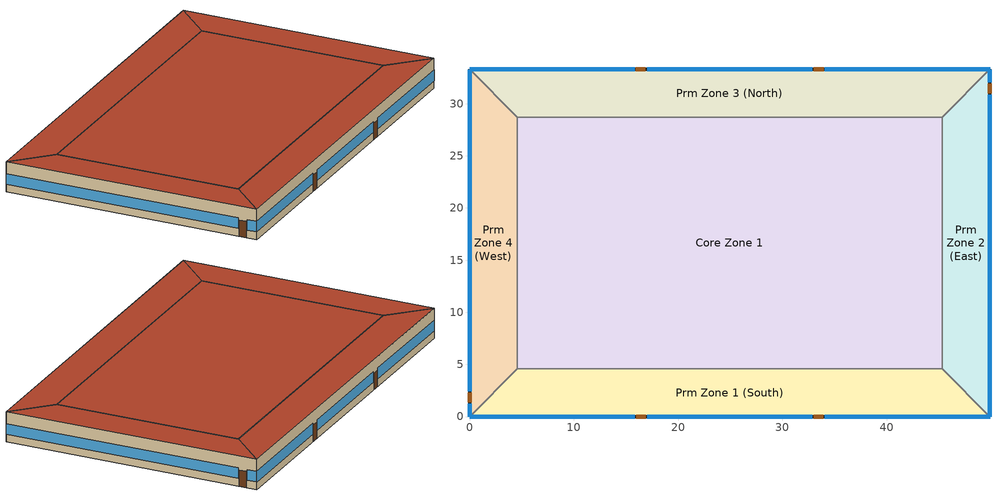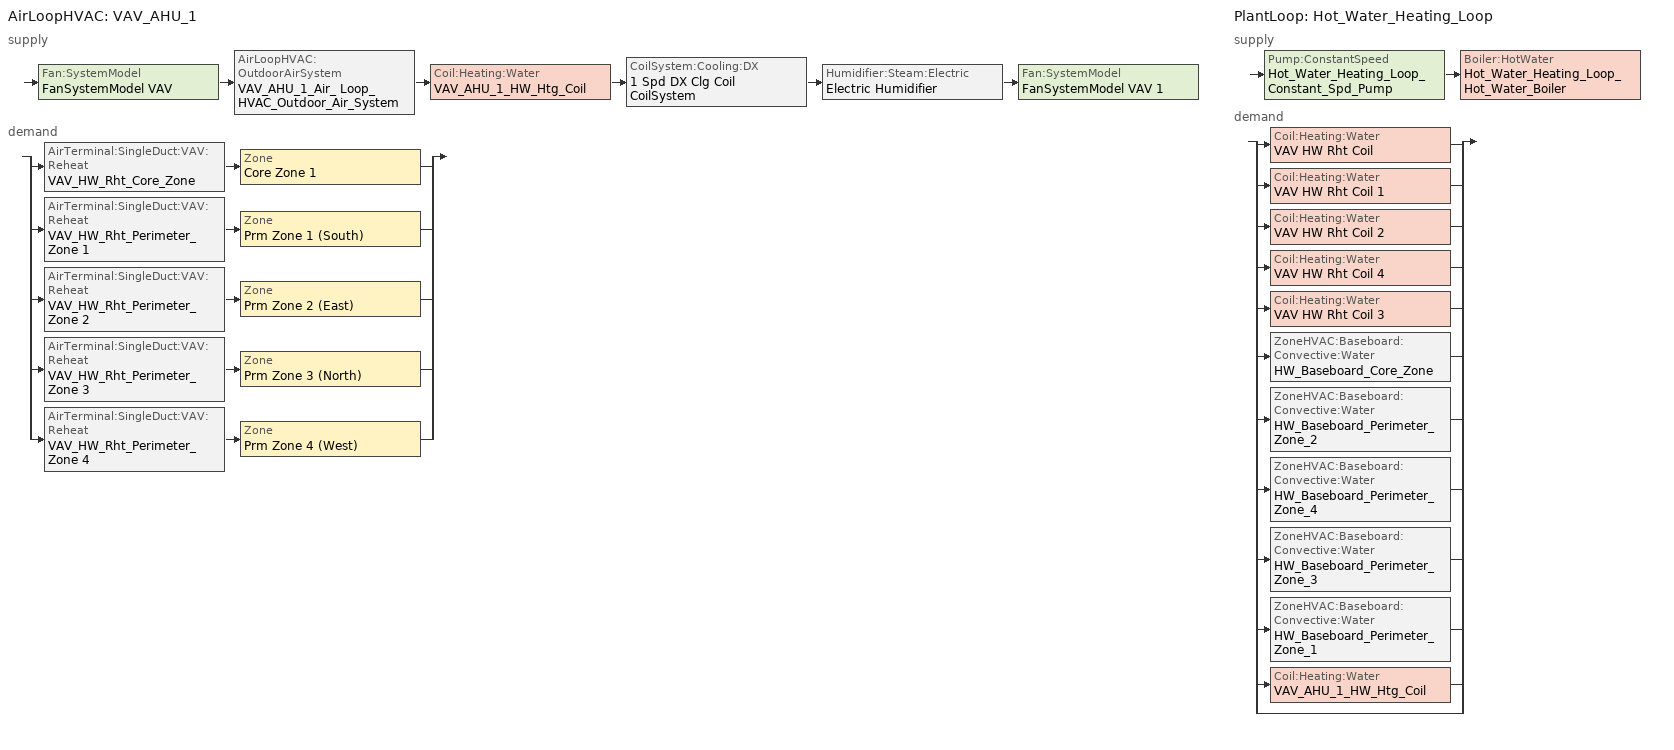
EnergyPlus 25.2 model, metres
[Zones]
Core Zone 1
 floor ground (Slab-on-grade Type 1): 45.32,28.71 45.32,4.57 4.57,4.57 4.57,28.71 z0
 wall to Prm Zone 2 (East) (Interior Wall): 45.32,4.57 45.32,28.71 z0:3.96
 wall to Prm Zone 3 (North) (Interior Wall): 45.32,28.71 4.57,28.71 z0:3.96
 wall to Prm Zone 1 (South) (Interior Wall): 4.57,4.57 45.32,4.57 z0:3.96
 wall to Prm Zone 4 (West) (Interior Wall): 4.57,28.71 4.57,4.57 z0:3.96
 roof outside (Roof Type 1): 45.32,4.57 45.32,28.71 4.57,28.71 4.57,4.57 z3.96
Prm Zone 1 (South)
 floor ground (Slab-on-grade Type 1): 45.32,4.57 49.9,0 0,0 4.57,4.57 z0
 wall outside (Exterior Wall Type 1): 0,0 49.9,0 z0:3.96
 wall to Prm Zone 2 (East) (Interior Wall): 49.9,0 45.32,4.57 z0:3.96
 wall to Prm Zone 4 (West) (Interior Wall): 4.57,4.57 0,0 z0:3.96
 window (Vertical Fenestration Type 1): 34.09,0 49.91,0 / 0,0 15.82,0 / 17.04,0 32.87,0 z1:2.4
 door (Swinging Door): 33.01,0 33.93,0 / 15.98,0 16.9,0 z0:2.13
 roof outside (Roof Type 1): 49.9,0 45.32,4.57 4.57,4.57 0,0 z3.96
Prm Zone 2 (East)
 floor ground (Slab-on-grade Type 1): 49.9,33.28 49.9,0 45.32,4.57 45.32,28.71 z0
 wall outside (Exterior Wall Type 2): 49.9,0 49.9,33.28 z0:3.96
 wall to Prm Zone 3 (North) (Interior Wall): 49.9,33.28 45.32,28.71 z0:3.96
 window (Vertical Fenestration Type 1): 49.9,0 49.9,30.84 / 49.9,32.05 49.9,33.27 z1:2.4
 door (Swinging Door): 49.9,30.99 49.9,31.9 z0:2.13
 roof outside (Roof Type 1): 49.9,0 49.9,33.28 45.32,28.71 45.32,4.57 z3.96
Prm Zone 3 (North)
 floor ground (Slab-on-grade Type 2): 49.9,33.28 45.32,28.71 4.57,28.71 0,33.28 z0
 wall outside (Exterior Wall Type 3): 49.9,33.28 0,33.28 z0:3.96
 wall to Prm Zone 4 (West) (Interior Wall): 0,33.28 4.57,28.71 z0:3.96
 window (Vertical Fenestration Type 1): 49.91,33.28 34.09,33.28 / 32.87,33.28 17.04,33.28 / 15.82,33.28 0,33.28 z1:2.4
 door (Swinging Door): 33.94,33.28 33.03,33.28 / 16.84,33.28 15.93,33.28 z0:2.13
 roof outside (Roof Type 2): 45.32,28.71 49.9,33.28 0,33.28 4.57,28.71 z3.96
Prm Zone 4 (West)
 floor ground (Slab-on-grade Type 2): 0,33.28 4.57,28.71 4.57,4.57 0,0 z0
 wall outside (Exterior Wall Type 3): 0,33.28 0,0 z0:3.96
 window (Vertical Fenestration Type 1): 0,33.27 0,2.44 / 0,1.22 0,0 z1:2.4
 door (Swinging Door): 0,2.28 0,1.37 z0:2.13
 roof outside (Roof Type 3): 0,0 4.57,4.57 4.57,28.71 0,33.28 z3.96
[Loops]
AirLoopHVAC 'VAV_AHU_1'
 supply: Fan:SystemModel 'FanSystemModel VAV' > AirLoopHVAC:OutdoorAirSystem 'VAV_AHU_1_Air_ Loop_HVAC_Outdoor_Air_System' > Coil:Heating:Water 'VAV_AHU_1_HW_Htg_Coil' > CoilSystem:Cooling:DX '1 Spd DX Clg Coil CoilSystem' > Humidifier:Steam:Electric 'Electric Humidifier' > Fan:SystemModel 'FanSystemModel VAV 1'
 demand: split
  | AirTerminal:SingleDuct:VAV:Reheat 'VAV_HW_Rht_Core_Zone' > Zone 'Core Zone 1'
  | AirTerminal:SingleDuct:VAV:Reheat 'VAV_HW_Rht_Perimeter_Zone 1' > Zone 'Prm Zone 1 (South)'
  | AirTerminal:SingleDuct:VAV:Reheat 'VAV_HW_Rht_Perimeter_Zone 2' > Zone 'Prm Zone 2 (East)'
  | AirTerminal:SingleDuct:VAV:Reheat 'VAV_HW_Rht_Perimeter_Zone 3' > Zone 'Prm Zone 3 (North)'
  | AirTerminal:SingleDuct:VAV:Reheat 'VAV_HW_Rht_Perimeter_Zone 4' > Zone 'Prm Zone 4 (West)'
PlantLoop 'Hot_Water_Heating_Loop'
 supply: Pump:ConstantSpeed 'Hot_Water_Heating_Loop_Constant_Spd_Pump' > Boiler:HotWater 'Hot_Water_Heating_Loop_Hot_Water_Boiler'
 demand: split
  | Coil:Heating:Water 'VAV HW Rht Coil'
  | Coil:Heating:Water 'VAV HW Rht Coil 1'
  | Coil:Heating:Water 'VAV HW Rht Coil 2'
  | Coil:Heating:Water 'VAV HW Rht Coil 4'
  | Coil:Heating:Water 'VAV HW Rht Coil 3'
  | ZoneHVAC:Baseboard:Convective:Water 'HW_Baseboard_Core_Zone'
  | ZoneHVAC:Baseboard:Convective:Water 'HW_Baseboard_Perimeter_Zone_2'
  | ZoneHVAC:Baseboard:Convective:Water 'HW_Baseboard_Perimeter_Zone_4'
  | ZoneHVAC:Baseboard:Convective:Water 'HW_Baseboard_Perimeter_Zone_3'
  | ZoneHVAC:Baseboard:Convective:Water 'HW_Baseboard_Perimeter_Zone_1'
  | Coil:Heating:Water 'VAV_AHU_1_HW_Htg_Coil'
  | bypass
[Building]
Model for 229 Test Cases: North Axis {deg}=0; Terrain=City; Loads Convergence Tolerance Value {W}=0.04; Temperature Convergence Tolerance Value {deltaC}=0.2; Solar Distribution=FullInteriorAndExterior; Maximum Number of Warmup Days=25; Minimum Number of Warmup Days=6
[Site:Location]
Denver Intl AP: Latitude {deg}=39.833; Longitude {deg}=-104.65; Time Zone {hr}=-7; Elevation {m}=1650
[Site:GroundTemperature:BuildingSurface]
21, 21, 21, 21, 21, 21, 21, 21, 21, 21, 21, 21
[SizingPeriod:DesignDay] Day of Month=21; Dry-Bulb Temperature Range Modifier Type=DefaultMultipliers; Barometric Pressure {Pa}=83009; Rain Indicator=No; Snow Indicator=No; Daylight Saving Time Indicator=No; Begin Environment Reset Mode=FullResetAtBeginEnvironment
Name | Month | Day Type | Maximum Dry-Bulb Temperature {C} | Daily Dry-Bulb Temperature Range {deltaC} | Humidity Condition Type | Wetbulb or DewPoint at Maximum Dry-Bulb {C} | Wind Speed {m/s} | Wind Direction {deg} | Solar Model Indicator | Enthalpy at Maximum Dry-Bulb {J/kg} | Sky Clearness
Denver.Intl.AP Ann Clg 1% Condns DB=>MWB | 7 | SummerDesignDay | 33.5 | 17.3 | Wetbulb | 15.4 | 4.2 | 20 | ASHRAETau2017
Denver.Intl.AP Ann Clg 1% Condns DP=>MDB | 7 | SummerDesignDay | 19.9 | 15.3 | Dewpoint | 15 | 4.2 | 20 | ASHRAETau2017
Denver.Intl.AP Ann Clg 1% Condns Enth=>MDB | 7 | SummerDesignDay | 26.8 | 15.3 | Enthalpy |  | 4.2 | 20 | ASHRAETau2017 | 55800
Denver.Intl.AP Ann Clg 1% Condns WB=>MDB | 7 | SummerDesignDay | 27 | 14.8 | Wetbulb | 17.6 | 4.2 | 20 | ASHRAETau2017
Denver.Intl.AP Ann Htg 99% Condns DB | 12 | WinterDesignDay | -14.6 | 0 | Wetbulb | -14.6 | 3.4 | 230 | ASHRAEClearSky |  | 0
Denver.Intl.AP Ann Htg Wind 99% Condns WS=>MCDB | 12 | WinterDesignDay | 2.7 | 0 | Wetbulb | 2.7 | 11.8 | 230 | ASHRAEClearSky |  | 0
Denver.Intl.AP Ann Hum_n 99% Condns DP=>MCDB | 12 | WinterDesignDay | -6.5 | 0 | Dewpoint | -19.6 | 3.4 | 230 | ASHRAEClearSky |  | 0
[Material] Thermal Absorptance=0.9; Solar Absorptance=0.7
Name | Roughness | Thickness {m} | Conductivity {W/m-K} | Density {kg/m3} | Specific Heat {J/kg-K} | Visible Absorptance
Exterior Wall Type 1 Gypsum Board | MediumSmooth | 0.0159 | 0.16 | 800 | 1090 | 0.7
Exterior Wall Type 1 Insulation | Smooth | 0.062 | 0.037 | 9.6 | 838 | 0.7
Exterior Wall Type 1 Stucco; Exterior Wall Type 2 Stucco | Smooth | 0.0254 | 0.72 | 1856 | 840 | 0.7
Exterior Wall Type 2 Gypsum Board | MediumSmooth | 0.099 | 0.16 | 800 | 1090 | 0.7
Exterior Wall Type 2 Insulation | Smooth | 0.179 | 0.037 | 9.6 | 838 | 0.7
Insulation for Slab on grade Type 2 | Smooth | 0.1143 | 0.04 | 91.31 | 838 | 0.7
Roof Type 1 Built-up roofing | VeryRough | 0.0095 | 0.16 | 1120 | 1460 | 0.7
Roof Type 1 Continuous Insulation | Smooth | 0.0527 | 0.02 | 32 | 922 | 0.7
Roof Type 1 Metal Deck; Roof Type 2 Metal Deck | Smooth | 0.0008 | 45.28 | 7824 | 500 | 0.2
Roof Type 2 Continuous Insulation | Smooth | 0.106 | 0.02 | 32 | 922 | 0.7
Slab-on-grade Type 1 Concrete; Slab-on-grade Type 2 Concrete | MediumSmooth | 0.1016 | 2.31 | 2322 | 832 | 0.8
Wood 6in | MediumSmooth | 0.15 | 0.12 | 540 | 1210 | 0.7
[Material:NoMass] Thermal Absorptance=0.9; Solar Absorptance=0.7; Visible Absorptance=0.7
Name | Roughness | Thermal Resistance {m2-K/W}
Exterior Wall Type 3 Total surface-to-surface thermal resistance | Smooth | 1.95
Interior Wall surface-to-surface thermal resistance | Smooth | 0.35
Opaque Door Panel | MediumRough | 0.475964
Roof Type 2 Built-up roofing | Smooth | 0.059
Roof Type 3 Total surface-to-surface thermal resistance | Smooth | 2.66
[WindowMaterial:SimpleGlazingSystem]
Vertical Fenestration Type 1 simple material: U-Factor {W/m2-K}=3.29; Solar Heat Gain Coefficient=0.387; Visible Transmittance=0.417
[Construction]
Exterior Wall Type 1: Exterior Wall Type 1 Stucco, Exterior Wall Type 1 Gypsum Board, Exterior Wall Type 1 Insulation, Exterior Wall Type 1 Gypsum Board
Exterior Wall Type 2: Exterior Wall Type 2 Stucco, Exterior Wall Type 2 Gypsum Board, Exterior Wall Type 2 Insulation, Exterior Wall Type 2 Gypsum Board
Exterior Wall Type 3: Exterior Wall Type 3 Total surface-to-surface thermal resistance
Interior Furnishings: Wood 6in
Interior Wall: Interior Wall surface-to-surface thermal resistance
Roof Type 1: Roof Type 1 Metal Deck, Roof Type 1 Continuous Insulation, Roof Type 1 Built-up roofing
Roof Type 2: Roof Type 2 Metal Deck, Roof Type 2 Continuous Insulation, Roof Type 2 Built-up roofing
Roof Type 3: Roof Type 3 Total surface-to-surface thermal resistance
Slab-on-grade Type 1: Slab-on-grade Type 1 Concrete
Slab-on-grade Type 2: Slab-on-grade Type 2 Concrete, Insulation for Slab on grade Type 2
Swinging Door: Opaque Door Panel
Vertical Fenestration Type 1: Vertical Fenestration Type 1 simple material
[Zone] Multiplier=1; Ceiling Height {m}=3.96; Part of Total Floor Area=Yes
Core Zone 1; Prm Zone 1 (South); Prm Zone 2 (East); Prm Zone 3 (North); Prm Zone 4 (West)
[Space]
Name | Zone
Core_Space_1 | Core Zone 1
Perimeter_Space_1 | Prm Zone 1 (South)
Perimeter_Space_2 | Prm Zone 2 (East)
Perimeter_Space_3 | Prm Zone 3 (North)
Perimeter_Space_4 | Prm Zone 4 (West)
[InternalMass] Construction=Interior Furnishings
Name | Zone or ZoneList | Space or SpaceList | Surface Area {m2}
Core_bottom Internal Mass | Core Zone 1 | Core_Space_1 | 1967.31
Perimeter_bot_ZN_1 Internal Mass | Prm Zone 1 (South) | Perimeter_Space_1 | 414.719
Perimeter_bot_ZN_2 Internal Mass | Prm Zone 2 (East) | Perimeter_Space_2 | 262.544
Perimeter_bot_ZN_3 Internal Mass | Prm Zone 3 (North) | Perimeter_Space_3 | 414.719
Perimeter_bot_ZN_4 Internal Mass | Prm Zone 4 (West) | Perimeter_Space_4 | 262.544
[Lights] Design Level Calculation Method=Watts/Area; Watts per Floor Area {W/m2}=11.033; Return Air Fraction=0; Fraction Radiant=0.7; Fraction Visible=0.2; Fraction Replaceable=1
Name | Zone or ZoneList or Space or SpaceList | Schedule
Core_bottom Lighting | Core_Space_1 | Core_Space_Lighting_Sch
Perimeter_bot_ZN_1 Lighting | Perimeter_Space_1 | Perimeter_Space_1_Lighting_Sch
Perimeter_bot_ZN_2 Lighting | Perimeter_Space_2 | Perimeter_Space_2_Lighting_Sch
Perimeter_bot_ZN_3 Lighting | Perimeter_Space_3 | Perimeter_Space_3_Lighting_Sch
Perimeter_bot_ZN_4 Lighting | Perimeter_Space_4 | Perimeter_Space_4_Lighting_Sch
[People] Number of People Calculation Method=People/Area; People per Floor Area {person/m2}=0.0538196; Fraction Radiant=0.3; Sensible Heat Fraction=0.55; Activity Level Schedule=People heating rate
Name | Zone or ZoneList or Space or SpaceList | Number of People Schedule
Core_bottom People | Core_Space_1 | Core_Space Occupant Sch
Perimeter_bot_ZN_1 People | Perimeter_Space_1 | Perimeter_Space_1_Occupant_Sch
Perimeter_bot_ZN_2 People | Perimeter_Space_2 | Perimeter_Space_2_Occupant_Sch
Perimeter_bot_ZN_3 People | Perimeter_Space_3 | Perimeter_Space_3_Occupant_Sch
Perimeter_bot_ZN_4 People | Perimeter_Space_4 | Perimeter_Space_4_Occupant_Sch
[ElectricEquipment] Design Level Calculation Method=Watts/Area; Watts per Floor Area {W/m2}=8.07; Fraction Latent=0; Fraction Radiant=0.2; Fraction Lost=0
Name | Zone or ZoneList or Space or SpaceList | Schedule
Core_bottom Elec Equip | Core_Space_1 | Core_Space_Elec_Equip_Sch
Perimeter_bot_ZN_1 Elec Equip | Perimeter_Space_1 | Perimeter_Space_1_Elec_Equip_Sch
Perimeter_bot_ZN_2 Elec Equip | Perimeter_Space_2 | Perimeter_Space_2_Elec_Equip_Sch
Perimeter_bot_ZN_3 Elec Equip | Perimeter_Space_3 | Perimeter_Space_3_Elec_Equip_Sch
Perimeter_bot_ZN_4 Elec Equip | Perimeter_Space_4 | Perimeter_bot_ZN_4 Elec Equip Sch
[ZoneInfiltration:DesignFlowRate] Constant Term Coefficient=0; Velocity Term Coefficient=0
Name | Zone or ZoneList or Space or SpaceList | Design Flow Rate Calculation Method | Air Changes per Hour {1/hr} | Flow Rate per Exterior Surface Area {m3/s-m2} | Schedule | Flow Rate per Floor Area {m3/s-m2}
Infiltration_Method_1_Core_Zone | Core_Space_1 | AirChanges/Hour | 0
Infiltration_Method_1_Zone_1 | Perimeter_Space_1 | AirChanges/Hour | 0.5
Infiltration_Method_2_Zone_2 | Perimeter_Space_2 | Flow/ExteriorWallArea |  | 0.000586232
Infiltration_Method_3_Zone_3 | Perimeter_Space_3 | Flow/Area |  |  | Constant Schedule | 0.000388417
Infiltration_Method_3_Zone_4 | Perimeter_Space_4 | Flow/Area |  |  | Constant Schedule | 0.000409092
[ZoneControl:Thermostat] Temperature Difference Between Cutout And Setpoint {deltaC}=0
Name | Zone or ZoneList | Control Type Schedule | Control 1
Core Zone 1 Thermostat | Core Zone 1 | Core Zone 1 Thermostat Schedule | Core_bottom Setpoints
Prm Zone 1 (South) Thermostat | Prm Zone 1 (South) | Prm Zone 1 (South) Thermostat Schedule | Perimeter_bot_ZN_1 Setpoints
Prm Zone 2 (East) Thermostat | Prm Zone 2 (East) | Prm Zone 2 (East) Thermostat Schedule | Perimeter_bot_ZN_2 Setpoints
Prm Zone 3 (North) Thermostat | Prm Zone 3 (North) | Prm Zone 3 (North) Thermostat Schedule | Perimeter_bot_ZN_3 Setpoints
Prm Zone 4 (West) Thermostat | Prm Zone 4 (West) | Prm Zone 4 (West) Thermostat Schedule | Perimeter_bot_ZN_4 Setpoints
[ThermostatSetpoint:DualSetpoint] Heating Setpoint Temperature Schedule=Heating Thermostat Setpoint; Cooling Setpoint Temperature Schedule=Cooling Themostat Setpoint
Core_bottom Setpoints; Perimeter_bot_ZN_1 Setpoints; Perimeter_bot_ZN_2 Setpoints; Perimeter_bot_ZN_3 Setpoints; Perimeter_bot_ZN_4 Setpoints
[Fan:ZoneExhaust] Availability Schedule=Perimeter_Space_1_Occupant_Sch; Fan Total Efficiency=0.6; Pressure Rise {Pa}=0; Maximum Flow Rate {m3/s}=0.00943895; System Availability Manager Coupling Mode=Decoupled
Zone Exhaust Fan; Zone Exhaust Fan 1; Zone Exhaust Fan 2; Zone Exhaust Fan 3; Zone Exhaust Fan 4
[AirTerminal:SingleDuct:VAV:Reheat] Availability Schedule=Always On Discrete hvac_library; Maximum Air Flow Rate {m3/s}=0.943895; Zone Minimum Air Flow Input Method=FixedFlowRate; Constant Minimum Air Flow Fraction=0.3; Fixed Minimum Air Flow Rate {m3/s}=0.141584; Maximum Hot Water or Steam Flow Rate {m3/s}=Autosize; Minimum Hot Water or Steam Flow Rate {m3/s}=0; Convergence Tolerance=0.001; Damper Heating Action=Normal; Maximum Flow per Zone Floor Area During Reheat {m3/s-m2}=Autocalculate; Maximum Flow Fraction During Reheat=Autocalculate; Maximum Reheat Air Temperature {C}=32.2222
Name | Reheat Coil | Design Specification Outdoor Air Object
VAV_HW_Rht_Core_Zone | VAV HW Rht Coil | Core_Zone_Design_OA
VAV_HW_Rht_Perimeter_Zone 1 | VAV HW Rht Coil 1 | Perimeter_Zone_1_Design_OA
VAV_HW_Rht_Perimeter_Zone 2 | VAV HW Rht Coil 2 | Perimeter_Zone_2_Design_OA
VAV_HW_Rht_Perimeter_Zone 3 | VAV HW Rht Coil 3 | Perimeter_Zone_3_Design_OA
VAV_HW_Rht_Perimeter_Zone 4 | VAV HW Rht Coil 4 | Perimeter_Zone_4_Design_OA
[Coil:Heating:Water] Availability Schedule=Always On Discrete hvac_library; U-Factor Times Area Value {W/K}=Autosize; Maximum Water Flow Rate {m3/s}=Autosize; Performance Input Method=NominalCapacity; Rated Inlet Water Temperature {C}=82.2; Rated Inlet Air Temperature {C}=16.6; Rated Outlet Water Temperature {C}=71.1; Rated Outlet Air Temperature {C}=32.2; Rated Ratio for Air and Water Convection=0.5
Name | Rated Capacity {W}
VAV HW Rht Coil; VAV HW Rht Coil 1; VAV HW Rht Coil 2; VAV HW Rht Coil 3; VAV HW Rht Coil 4 | 7033.71
VAV_AHU_1_HW_Htg_Coil | 43960.7
[ZoneHVAC:Baseboard:Convective:Water] Availability Schedule=Always On Discrete hvac_library; Heating Design Capacity Method=HeatingDesignCapacity; Heating Design Capacity {W}=1758.43; Heating Design Capacity Per Floor Area {W/m2}=0; Fraction of Autosized Heating Design Capacity=0.8; U-Factor Times Area Value {W/K}=Autosize; Maximum Water Flow Rate {m3/s}=Autosize; Convergence Tolerance=0.001
HW_Baseboard_Core_Zone; HW_Baseboard_Perimeter_Zone_1; HW_Baseboard_Perimeter_Zone_2; HW_Baseboard_Perimeter_Zone_3; HW_Baseboard_Perimeter_Zone_4
[Zone equipment]
Core Zone 1: Zone Exhaust Fan, VAV_HW_Rht_Core_Zone, HW_Baseboard_Core_Zone
Prm Zone 1 (South): Zone Exhaust Fan 1, VAV_HW_Rht_Perimeter_Zone 1, HW_Baseboard_Perimeter_Zone_1
Prm Zone 2 (East): Zone Exhaust Fan 2, VAV_HW_Rht_Perimeter_Zone 2, HW_Baseboard_Perimeter_Zone_2
Prm Zone 3 (North): Zone Exhaust Fan 3, VAV_HW_Rht_Perimeter_Zone 3, HW_Baseboard_Perimeter_Zone_3
Prm Zone 4 (West): Zone Exhaust Fan 4, HW_Baseboard_Perimeter_Zone_4, VAV_HW_Rht_Perimeter_Zone 4
[Sizing:Zone] Zone Cooling Design Supply Air Temperature Input Method=SupplyAirTemperature; Zone Cooling Design Supply Air Temperature {C}=12.7778; Zone Heating Design Supply Air Temperature Input Method=SupplyAirTemperature; Zone Heating Design Supply Air Temperature {C}=32.2222; Zone Heating Design Supply Air Temperature Difference {deltaC}=11.11; Zone Cooling Design Supply Air Humidity Ratio {kgWater/kgDryAir}=0.0085; Zone Heating Design Supply Air Humidity Ratio {kgWater/kgDryAir}=0.008; Cooling Design Air Flow Method=DesignDay; Cooling Design Air Flow Rate {m3/s}=0; Cooling Minimum Air Flow per Zone Floor Area {m3/s-m2}=0.000762; Cooling Minimum Air Flow {m3/s}=0; Cooling Minimum Air Flow Fraction=0; Heating Design Air Flow Method=DesignDayWithLimit; Heating Design Air Flow Rate {m3/s}=0; Heating Maximum Air Flow per Zone Floor Area {m3/s-m2}=0; Heating Maximum Air Flow {m3/s}=0; Heating Maximum Air Flow Fraction=0.5; Account for Dedicated Outdoor Air System=No; Zone Load Sizing Method=Sensible Load Only No Latent Load; Zone Latent Cooling Design Supply Air Humidity Ratio Input Method=HumidityRatioDifference; Zone Cooling Design Supply Air Humidity Ratio Difference {kgWater/kgDryAir}=0.005; Zone Latent Heating Design Supply Air Humidity Ratio Input Method=HumidityRatioDifference; Zone Humidification Design Supply Air Humidity Ratio Difference {kgWater/kgDryAir}=0.005; Type of Space Sum to Use=Coincident
Name | Zone Cooling Design Supply Air Temperature Difference {deltaC} | Design Specification Outdoor Air Object | Design Specification Zone Air Distribution Object
Core Zone 1 | 8.33333 | Core Zone 1 DSOA Space List | Core Zone 1 Design Spec Zone Air Dist
Prm Zone 1 (South) | 11.1111 | Prm Zone 1 (South) DSOA Space List | Prm Zone 1 (South) Design Spec Zone Air Dist
Prm Zone 2 (East) | 11.1111 | Prm Zone 2 (East) DSOA Space List | Prm Zone 2 (East) Design Spec Zone Air Dist
Prm Zone 3 (North) | 11.1111 | Prm Zone 3 (North) DSOA Space List | Prm Zone 3 (North) Design Spec Zone Air Dist
Prm Zone 4 (West) | 11.1111 | Prm Zone 4 (West) DSOA Space List | Prm Zone 4 (West) Design Spec Zone Air Dist
[DesignSpecification:ZoneAirDistribution] Zone Air Distribution Effectiveness in Cooling Mode=0.8; Zone Air Distribution Effectiveness in Heating Mode=0.8; Minimum Zone Ventilation Efficiency=0
Core Zone 1 Design Spec Zone Air Dist; Prm Zone 1 (South) Design Spec Zone Air Dist; Prm Zone 2 (East) Design Spec Zone Air Dist; Prm Zone 3 (North) Design Spec Zone Air Dist; Prm Zone 4 (West) Design Spec Zone Air Dist
[Controller:MechanicalVentilation]
Controller Mechanical Ventilation 1: Availability Schedule=Always On Discrete; Demand Controlled Ventilation=Yes; System Outdoor Air Method=ZoneSum; Zone or ZoneList 1=Core Zone 1; Design Specification Outdoor Air Object Name 1=Core_Zone_Design_OA; Design Specification Zone Air Distribution Object Name 1=Core Zone 1 Design Spec Zone Air Dist; Zone or ZoneList 2=Prm Zone 1 (South); Design Specification Outdoor Air Object Name 2=Perimeter_Zone_1_Design_OA; Design Specification Zone Air Distribution Object Name 2=Prm Zone 1 (South) Design Spec Zone Air Dist; Zone or ZoneList 3=Prm Zone 2 (East); Design Specification Outdoor Air Object Name 3=Perimeter_Zone_2_Design_OA; Design Specification Zone Air Distribution Object Name 3=Prm Zone 2 (East) Design Spec Zone Air Dist; Zone or ZoneList 4=Prm Zone 3 (North); Design Specification Outdoor Air Object Name 4=Perimeter_Zone_3_Design_OA; Design Specification Zone Air Distribution Object Name 4=Prm Zone 3 (North) Design Spec Zone Air Dist; Zone or ZoneList 5=Prm Zone 4 (West); Design Specification Outdoor Air Object Name 5=Perimeter_Zone_4_Design_OA; Design Specification Zone Air Distribution Object Name 5=Prm Zone 4 (West) Design Spec Zone Air Dist
[DesignSpecification:OutdoorAir] Outdoor Air Method=Sum; Outdoor Air Flow per Person {m3/s-person}=0; Outdoor Air Flow per Zone Floor Area {m3/s-m2}=0; Outdoor Air Flow per Zone {m3/s}=0.0943895; Outdoor Air Flow Air Changes per Hour {1/hr}=0
Core_Zone_Design_OA; Perimeter_Zone_1_Design_OA; Perimeter_Zone_2_Design_OA; Perimeter_Zone_3_Design_OA; Perimeter_Zone_4_Design_OA
[DesignSpecification:OutdoorAir:SpaceList]
Name | Space 1 | Space 1 Design Specification Outdoor Air Object
Core Zone 1 DSOA Space List | Core_Space_1 | Core_Zone_Design_OA
Prm Zone 1 (South) DSOA Space List | Perimeter_Space_1 | Perimeter_Zone_1_Design_OA
Prm Zone 2 (East) DSOA Space List | Perimeter_Space_2 | Perimeter_Zone_2_Design_OA
Prm Zone 3 (North) DSOA Space List | Perimeter_Space_3 | Perimeter_Zone_3_Design_OA
Prm Zone 4 (West) DSOA Space List | Perimeter_Space_4 | Perimeter_Zone_4_Design_OA
[AirLoopHVAC]
VAV_AHU_1: Design Supply Air Flow Rate {m3/s}=AutoSize; Design Return Air Flow Fraction of Supply Air Flow=1
[Sizing:System]
VAV_AHU_1: Type of Load to Size On=Sensible; Design Outdoor Air Flow Rate {m3/s}=Autosize; Central Heating Maximum System Air Flow Ratio=1; Preheat Design Temperature {C}=7; Preheat Design Humidity Ratio {kgWater/kgDryAir}=0.008; Precool Design Temperature {C}=12.8; Precool Design Humidity Ratio {kgWater/kgDryAir}=0.008; Central Cooling Design Supply Air Temperature {C}=12.8; Central Heating Design Supply Air Temperature {C}=40; Type of Zone Sum to Use=NonCoincident; 100% Outdoor Air in Cooling=No; 100% Outdoor Air in Heating=No; Central Cooling Design Supply Air Humidity Ratio {kgWater/kgDryAir}=0.0085; Central Heating Design Supply Air Humidity Ratio {kgWater/kgDryAir}=0.008; Cooling Supply Air Flow Rate Method=DesignDay; Cooling Supply Air Flow Rate {m3/s}=0; Cooling Supply Air Flow Rate Per Floor Area {m3/s-m2}=0.00996765; Cooling Fraction of Autosized Cooling Supply Air Flow Rate=1; Cooling Supply Air Flow Rate Per Unit Cooling Capacity {m3/s-W}=3.94755e-05; Heating Supply Air Flow Rate Method=DesignDay; Heating Supply Air Flow Rate {m3/s}=0; Heating Supply Air Flow Rate Per Floor Area {m3/s-m2}=0.00996765; Heating Fraction of Autosized Heating Supply Air Flow Rate=1; Heating Fraction of Autosized Cooling Supply Air Flow Rate=1; Heating Supply Air Flow Rate Per Unit Heating Capacity {m3/s-W}=3.15882e-05; System Outdoor Air Method=ZoneSum; Zone Maximum Outdoor Air Fraction=1; Cooling Design Capacity Method=CoolingDesignCapacity; Cooling Design Capacity {W}=Autosize; Cooling Design Capacity Per Floor Area {W/m2}=234.7; Fraction of Autosized Cooling Design Capacity=1; Heating Design Capacity Method=HeatingDesignCapacity; Heating Design Capacity {W}=Autosize; Heating Design Capacity Per Floor Area {W/m2}=157; Fraction of Autosized Heating Design Capacity=1; Central Cooling Capacity Control Method=OnOff; Occupant Diversity=Autosize
[Controller:WaterCoil]
Controller Water Coil 1: Control Variable=Temperature; Action=Normal; Actuator Variable=Flow; Controller Convergence Tolerance {deltaC}=Autosize; Maximum Actuated Flow {m3/s}=Autosize; Minimum Actuated Flow {m3/s}=0
[AvailabilityManager:Scheduled]
VAV_AHU_1 Availability Manager: Schedule=Perimeter_Space_1_Occupant_Sch
[Fan:SystemModel] Availability Schedule=Always On Discrete hvac_library; Speed Control Method=Continuous; Electric Power Minimum Flow Rate Fraction=0; Motor In Air Stream Fraction=1; Design Power Sizing Method=TotalEfficiencyAndPressure; Electric Power Per Unit Flow Rate {W/(m3/s)}=840; Electric Power Per Unit Flow Rate Per Unit Pressure {W/((m3/s)-Pa)}=1.66667; Fan Total Efficiency=0.6045; Electric Power Function of Flow Fraction Curve=VAV Fan Curve; Motor Loss Radiative Fraction=0; Number of Speeds=1
Name | Design Maximum Air Flow Rate {m3/s} | Design Pressure Rise {Pa} | Motor Efficiency | Design Electric Power Consumption {W}
FanSystemModel VAV | 4.67228 | 0.0012938 | 0.999 | 0.01
FanSystemModel VAV 1 | 4.71947 | 1017.592 | 0.9 | 7457
[SetpointManager:MixedAir] Control Variable=Temperature
Node 28 OS Default SPM; Node 17 OS Default SPM; Node 11 OS Default SPM; Node 15 OS Default SPM; Node 25 OS Default SPM
[Controller:OutdoorAir]
Controller Outdoor Air 1: Minimum Outdoor Air Flow Rate {m3/s}=0; Maximum Outdoor Air Flow Rate {m3/s}=Autosize; Economizer Control Type=DifferentialEnthalpy; Economizer Control Action Type=ModulateFlow; Economizer Maximum Limit Dry-Bulb Temperature {C}=21.1111; Economizer Maximum Limit Enthalpy {J/kg}=64000; Economizer Minimum Limit Dry-Bulb Temperature {C}=-100; Lockout Type=NoLockout; Minimum Limit Type=FixedMinimum; Mechanical Ventilation Controller=Controller Mechanical Ventilation 1; High Humidity Control=No; High Humidity Outdoor Air Flow Ratio=1; Control High Indoor Humidity Based on Outdoor Humidity Ratio=Yes; Heat Recovery Bypass Control Type=BypassWhenWithinEconomizerLimits; Economizer Operation Staging=InterlockedWithMechanicalCooling
[HeatExchanger:AirToAir:SensibleAndLatent]
VAV_AHU_1_Air_to_Air_Sensible_HX: Availability Schedule=Always On Discrete hvac_library; Nominal Supply Air Flow Rate {m3/s}=Autosize; Sensible Effectiveness at 100% Heating Air Flow=0.8; Latent Effectiveness at 100% Heating Air Flow=0; Sensible Effectiveness at 100% Cooling Air Flow=0.8; Latent Effectiveness at 100% Cooling Air Flow=0; Nominal Electric Power {W}=0; Supply Air Outlet Temperature Control=Yes; Heat Exchanger Type=Rotary; Frost Control Type=None; Threshold Temperature {C}=1.7; Economizer Lockout=Yes; Sensible Effectiveness of Heating Air Flow Curve=Air-to-Air Plate HX_SensHeatEff; Latent Effectiveness of Heating Air Flow Curve=Air-to-Air Plate HX_LatHeatEff; Sensible Effectiveness of Cooling Air Flow Curve=Air-to-Air Plate HX_SensCoolEff; Latent Effectiveness of Cooling Air Flow Curve=Air-to-Air Plate HX_LatCoolEff
[SetpointManager:Scheduled]
VAV_AHU_1_HW_Htg_Coil_Schedule_LAT: Control Variable=Temperature; Schedule=Preheat_Coil_LAT
[CoilSystem:Cooling:DX]
1 Spd DX Clg Coil CoilSystem: Availability Schedule=Always On Discrete hvac_library; Cooling Coil=1 Spd DX Clg Coil
[Coil:Cooling:DX:SingleSpeed]
1 Spd DX Clg Coil: Availability Schedule=Always On Discrete hvac_library; Gross Rated Total Cooling Capacity {W}=87921.3; Gross Rated Sensible Heat Ratio=Autosize; Gross Rated Cooling COP {W/W}=3; Rated Air Flow Rate {m3/s}=Autosize; 2017 Rated Evaporator Fan Power Per Volume Flow Rate {W/(m3/s)}=773.3; 2023 Rated Evaporator Fan Power Per Volume Flow Rate {W/(m3/s)}=934.4; Total Cooling Capacity Function of Temperature Curve=OS:Curve:Biquadratic 1; Total Cooling Capacity Function of Flow Fraction Curve=OS:Curve:Quadratic 1; Energy Input Ratio Function of Temperature Curve=OS:Curve:Biquadratic 2; Energy Input Ratio Function of Flow Fraction Curve=OS:Curve:Quadratic 2; Part Load Fraction Correlation Curve=OS:Curve:Quadratic 3; Minimum Outdoor Dry-Bulb Temperature for Compressor Operation {C}=-25; Nominal Time for Condensate Removal to Begin {s}=0; Ratio of Initial Moisture Evaporation Rate and Steady State Latent Capacity=0; Maximum Cycling Rate {cycles/hr}=0; Latent Capacity Time Constant {s}=0; Condenser Type=AirCooled; Evaporative Condenser Effectiveness=0; Evaporative Condenser Air Flow Rate {m3/s}=Autosize; Evaporative Condenser Pump Rated Power Consumption {W}=Autosize; Crankcase Heater Capacity {W}=0; Maximum Outdoor Dry-Bulb Temperature for Crankcase Heater Operation {C}=0; Basin Heater Capacity {W/K}=0; Basin Heater Setpoint Temperature {C}=10
[Humidifier:Steam:Electric]
Electric Humidifier: Rated Capacity {m3/s}=Autosize; Rated Power {W}=Autosize
[SetpointManager:MultiZone:MinimumHumidity:Average]
Multi Zone Avg Humidity Control: HVAC Air Loop=VAV_AHU_1; Minimum Setpoint Humidity Ratio {kgWater/kgDryAir}=0.005; Maximum Setpoint Humidity Ratio {kgWater/kgDryAir}=0.012
[SetpointManager:Warmest]
VAV_AHU_1_Warmest_Zone_Supply_Air_Temp_Reset: Control Variable=Temperature; HVAC Air Loop=VAV_AHU_1; Minimum Setpoint Temperature {C}=10; Maximum Setpoint Temperature {C}=15.5556; Strategy=MaximumTemperature
[PlantLoop]
Hot_Water_Heating_Loop: Fluid Type=Water; Plant Equipment Operation Scheme=Hot_Water_Heating_Loop Operation Schemes; Maximum Loop Temperature {C}=100; Minimum Loop Temperature {C}=0; Maximum Loop Flow Rate {m3/s}=Autosize; Minimum Loop Flow Rate {m3/s}=0; Plant Loop Volume {m3}=Autocalculate; Load Distribution Scheme=SequentialLoad; Plant Loop Demand Calculation Scheme=SingleSetpoint; Common Pipe Simulation=None
[Sizing:Plant]
Hot_Water_Heating_Loop: Loop Type=Heating; Design Loop Exit Temperature {C}=82.2222; Loop Design Temperature Difference {deltaC}=27.7778; Sizing Option=Coincident; Zone Timesteps in Averaging Window=1; Coincident Sizing Factor Mode=None
[Pump:ConstantSpeed]
Hot_Water_Heating_Loop_Constant_Spd_Pump: Design Flow Rate {m3/s}=0.0012618; Design Pump Head {Pa}=59781.3; Design Power Consumption {W}=380; Motor Efficiency=0.9; Fraction of Motor Inefficiencies to Fluid Stream=0; Pump Control Type=Continuous; Design Power Sizing Method=PowerPerFlow; Design Electric Power per Unit Flow Rate {W/(m3/s)}=301156; Design Shaft Power per Unit Flow Rate per Unit Head {W/((m3/s)-Pa)}=1.28205
[Boiler:HotWater]
Hot_Water_Heating_Loop_Hot_Water_Boiler: Fuel Type=NaturalGas; Nominal Capacity {W}=87921.3; Nominal Thermal Efficiency=0.9; Efficiency Curve Temperature Evaluation Variable=LeavingBoiler; Normalized Boiler Efficiency Curve=Boiler Efficiency; Design Water Flow Rate {m3/s}=Autosize; Minimum Part Load Ratio=0.33; Maximum Part Load Ratio=1; Optimum Part Load Ratio=1; Water Outlet Upper Temperature Limit {C}=99; Boiler Flow Mode=NotModulated; On Cycle Parasitic Electric Load {W}=0; Sizing Factor=1; Off Cycle Parasitic Fuel Load {W}=0
[PlantEquipmentOperationSchemes]
Hot_Water_Heating_Loop Operation Schemes: Control Scheme 1=Hot_Water_Heating_Loop Heating Operation Scheme; Control Scheme 1 Schedule=Always On Discrete
[PlantEquipmentOperation:HeatingLoad]
Hot_Water_Heating_Loop Heating Operation Scheme: Load Range 1 Lower Limit {W}=0; Load Range 1 Upper Limit {W}=1000000000; Range 1 Equipment List=Hot_Water_Heating_Loop Heating Equipment List
[PlantEquipmentList]
Hot_Water_Heating_Loop Heating Equipment List: Hot_Water_Heating_Loop_Hot_Water_Boiler
[SetpointManager:OutdoorAirReset]
Hot_Water_Heating_Loop_OA_Temp_Reset: Control Variable=Temperature; Setpoint at Outdoor Low Temperature {C}=82.2222; Outdoor Low Temperature {C}=-17.7778; Setpoint at Outdoor High Temperature {C}=71.1111; Outdoor High Temperature {C}=4.44444
[EnergyManagementSystem:Sensor]
EFC_meter: Output:Variable or Output:Meter=Electricity:Facility
[Schedule:Compact]
Core_Space_Lighting_Sch; Perimeter_Space_1_Lighting_Sch; Perimeter_Space_2_Lighting_Sch; Perimeter_Space_3_Lighting_Sch; Perimeter_Space_4_Lighting_Sch: Through: 12/31, For: Weekdays, Until: 5:00, 0.05, Until: 6:00, 0.1, Until: 7:00, 0.0862326, Until: 8:00, 0.258698, Until: 17:00, 0.776093, Until: 18:00, 0.431163, Until: 20:00, 0.258698, Until: 22:00, 0.172465, Until: 23:00, 0.0862326, Until: 24:00, 0.0431163, For: SummerDesignDay, Until: 24:00, 1, For: Saturday, Until: 6:00, 0.05, Until: 8:00, 0.0862326, Until: 12:00, 0.258698, Until: 17:00, 0.129349, Until: 19:00, 0.0431163, Until: 24:00, 0.05, For: WinterDesignDay, Until: 24:00, 0, For: Sunday Holidays AllOtherDays, Until: 6:00, 0.05, Until: 18:00, 0.0431163, Until: 24:00, 0.05
Core_Space Occupant Sch; Perimeter_Space_1_Occupant_Sch; Perimeter_Space_2_Occupant_Sch; Perimeter_Space_3_Occupant_Sch; Perimeter_Space_4_Occupant_Sch: Through: 12/31, For: Weekdays, Until: 06:00, 0, Until: 07:00, 0.1, Until: 08:00, 0.2, Until: 10:00, 0.95, Until: 11:00, 0.975703, Until: 12:00, 0.95, Until: 13:00, 0.513528, Until: 14:00, 0.95, Until: 15:00, 0.975703, Until: 17:00, 0.95, Until: 18:00, 0.3, Until: 22:00, 0.1, Until: 23:00, 0.05, Until: 24:00, 0.05, For: Saturday, Until: 06:00, 0, Until: 07:00, 0.1, Until: 08:00, 0.1, Until: 10:00, 0.3, Until: 11:00, 0.308117, Until: 12:00, 0.3, Until: 13:00, 0.102706, Until: 14:00, 0.1, Until: 15:00, 0.102706, Until: 17:00, 0.1, Until: 18:00, 0.05, Until: 19:00, 0.05, Until: 24:00, 0, For: SummerDesignDay, Until: 06:00, 1, Until: 22:00, 1, Until: 24:00, 1, For: WinterDesignDay, Until: 24:00, 0, For:Sunday Holidays AllOtherDays, Until: 06:00, 0, Until: 18:00, 0.05, Until: 24:00, 0
Core_Space_Elec_Equip_Sch; Perimeter_Space_1_Elec_Equip_Sch; Perimeter_Space_2_Elec_Equip_Sch; Perimeter_Space_3_Elec_Equip_Sch; Perimeter_bot_ZN_4 Elec Equip Sch: Through: 12/31, For: Weekdays, Until: 06:00, 0.307674, Until: 08:00, 0.381235, Until: 12:00, 0.857778, Until: 13:00, 0.76247, Until: 17:00, 0.857778, Until: 18:00, 0.476543, Until: 24:00, 0.381235, For: SummerDesignDay, Until: 24:00, 1, For: Saturday, Until: 06:00, 0.230755, Until: 08:00, 0.381235, Until: 12:00, 0.476543, Until: 17:00, 0.33358, Until: 19:00, 0.285926, Until: 24:00, 0.230755, For: WinterDesignDay, Until: 24:00, 0, For: Sunday Holidays AllOtherDays, Until: 06:00, 0.230755, Until: 18:00, 0.285926, Until: 24:00, 0.230755
Core Zone 1 Thermostat Schedule; Prm Zone 1 (South) Thermostat Schedule; Prm Zone 2 (East) Thermostat Schedule; Prm Zone 3 (North) Thermostat Schedule; Prm Zone 4 (West) Thermostat Schedule: Through: 12/31, For: AllDays, Until: 24:00, 4
[Schedule:Constant]
People heating rate: ActivityLevel, 120
Always On Discrete hvac_library: OnOff hvac_library, 1
Always On Discrete: OnOff, 1
[Schedule:Day:Interval]
Weekday: No, 05:00, 15.6, 22:00, 21, 24:00, 15.6
Saturdays 1: No, 05:00, 15.6, 17:00, 21, 24:00, 15.6
Sundays 2: No, 24:00, 15.6
Schedule Day 10: No, 24:00, 21.1111
Weekdays: No, 05:00, 26.7, 22:00, 24, 24:00, 26.1005
Saturdays: No, 05:00, 26.7, 17:00, 24, 24:00, 26.7
Sundays: No, 24:00, 26.7
Schedule Day 11: No, 24:00, 23.8889
Schedule Day 5: No, 24:00, 10
Schedule Day 6; Schedule Day 8; Schedule Day 9: No, 24:00, 1
[Schedule:Week:Daily]
Heating Thermostat Setpoint Week Rule - Jan1-Jan2: Weekday, Weekday, Weekday, Weekday, Weekday, Weekday, Saturdays 1, Weekday, Weekday, Schedule Day 10, Weekday, Weekday
Heating Thermostat Setpoint Week Rule - Jan3-Dec31: Sundays 2, Weekday, Weekday, Weekday, Weekday, Weekday, Saturdays 1, Weekday, Weekday, Schedule Day 10, Weekday, Weekday
Cooling Themostat Setpoint Week Rule - Jan1-Jan2: Weekdays, Weekdays, Weekdays, Weekdays, Weekdays, Weekdays, Saturdays, Weekdays, Schedule Day 11, Weekdays, Weekdays, Weekdays
Cooling Themostat Setpoint Week Rule - Jan3-Dec31: Sundays, Weekdays, Weekdays, Weekdays, Weekdays, Weekdays, Saturdays, Weekdays, Schedule Day 11, Weekdays, Weekdays, Weekdays
Constant Schedule Week Rule - Jan1-Dec31: Schedule Day 6, Schedule Day 6, Schedule Day 6, Schedule Day 6, Schedule Day 6, Schedule Day 6, Schedule Day 6, Schedule Day 6, Schedule Day 8, Schedule Day 9, Schedule Day 6, Schedule Day 6
Preheat_Coil_LAT Week Rule - Jan1-Dec31: Schedule Day 5, Schedule Day 5, Schedule Day 5, Schedule Day 5, Schedule Day 5, Schedule Day 5, Schedule Day 5, Schedule Day 5, Schedule Day 5, Schedule Day 5, Schedule Day 5, Schedule Day 5
[Schedule:Year]
Heating Thermostat Setpoint: Heating Thermostat Setpoint Week Rule - Jan1-Jan2, 1, 1, 1, 2, Heating Thermostat Setpoint Week Rule - Jan3-Dec31, 1, 3, 12, 31
Cooling Themostat Setpoint: Cooling Themostat Setpoint Week Rule - Jan1-Jan2, 1, 1, 1, 2, Cooling Themostat Setpoint Week Rule - Jan3-Dec31, 1, 3, 12, 31
Constant Schedule: Constant Schedule Week Rule - Jan1-Dec31, 1, 1, 12, 31
Preheat_Coil_LAT: Preheat_Coil_LAT Week Rule - Jan1-Dec31, 1, 1, 12, 31
[Curve:Quartic]
VAV Fan Curve: Coefficient1 Constant=0.0407599; Coefficient2 x=0.088045; Coefficient3 x**2=-0.0729261; Coefficient4 x**3=0.94374; Coefficient5 x**4=0; Minimum Value of x=0; Maximum Value of x=1; Minimum Curve Output=0; Maximum Curve Output=1; Input Unit Type for X=Dimensionless; Output Unit Type=Dimensionless
[Table:Lookup]
Air-to-Air Plate HX_SensHeatEff: Air-to-Air Plate HX_SensHeatEff Independent Variable List, DivisorOnly, 0.76, 0, 10, Dimensionless, 0.81, 0.76
Air-to-Air Plate HX_LatHeatEff: Air-to-Air Plate HX_LatHeatEff Independent Variable List, DivisorOnly, 0.68, 0, 10, Dimensionless, 0.73, 0.68
Air-to-Air Plate HX_SensCoolEff: Air-to-Air Plate HX_SensCoolEff Independent Variable List, DivisorOnly, 0.76, 0, 10, Dimensionless, 0.81, 0.76
Air-to-Air Plate HX_LatCoolEff: Air-to-Air Plate HX_LatCoolEff Independent Variable List, DivisorOnly, 0.68, 0, 10, Dimensionless, 0.73, 0.68
[Table:IndependentVariableList]
Air-to-Air Plate HX_SensHeatEff Independent Variable List; Air-to-Air Plate HX_LatHeatEff Independent Variable List; Air-to-Air Plate HX_SensCoolEff Independent Variable List; Air-to-Air Plate HX_LatCoolEff Independent Variable List: Air-to-Air Plate HX_IndependentVariable
[Table:IndependentVariable]
Air-to-Air Plate HX_IndependentVariable: Linear, Linear, 0, 10, Dimensionless, 0.75, 1
[Curve:Biquadratic]
Name | Coefficient1 Constant | Coefficient2 x | Coefficient3 x**2 | Coefficient4 y | Coefficient5 y**2 | Coefficient6 x*y | Minimum Value of x | Maximum Value of x | Minimum Value of y | Maximum Value of y
OS:Curve:Biquadratic 1 | 0.42415 | 0.04426 | -0.00042 | 0.00333 | -8e-05 | -0.00021 | 17 | 22 | 13 | 46
OS:Curve:Biquadratic 2 | 1.23649 | -0.02431 | 0.00057 | -0.01434 | 0.00063 | -0.00038 | 17 | 22 | 13 | 46
Boiler Efficiency | 1 | 0 | 0 | 0 | 0 | 0 | 0 | 1 | 0 | 1
[Curve:Quadratic]
Name | Coefficient1 Constant | Coefficient2 x | Coefficient3 x**2 | Minimum Value of x | Maximum Value of x
OS:Curve:Quadratic 1 | 0.77136 | 0.34053 | -0.11088 | 0.75918 | 1.13877
OS:Curve:Quadratic 2 | 1.2055 | -0.32953 | 0.12308 | 0.75918 | 1.13877
OS:Curve:Quadratic 3 | 0.771 | 0.229 | 0 | 0 | 1
